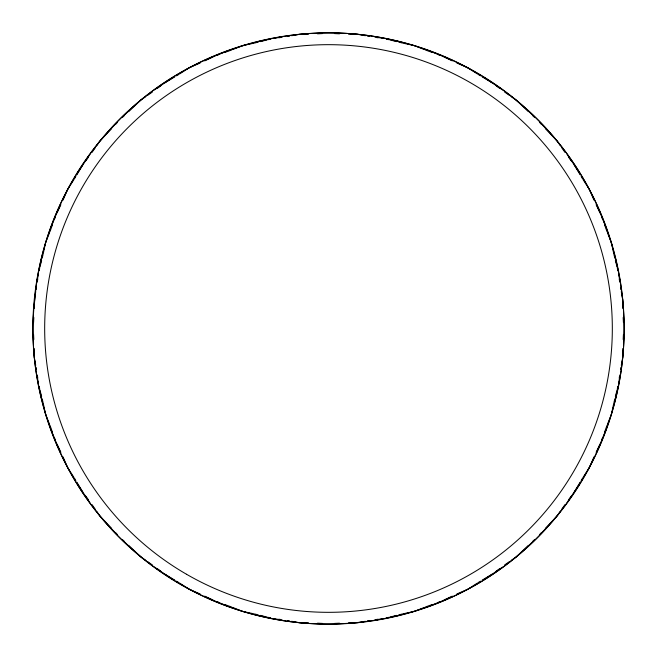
<?xml version="1.0" encoding="UTF-8"?>
<svg xmlns="http://www.w3.org/2000/svg" width="657" height="657" viewBox="0 0 657 657"><rect width="100%" height="100%" fill="white"/><g stroke="black" fill="none" stroke-linecap="round" stroke-linejoin="round"><path stroke-width="0.99" d="M33.367 322.505L33.441 316.51M34.164 308.511C38.081 228.061 79.086 151.077 140.943 99.963C200.902 50.778 280.301 26.691 357.482 34.271C434.655 41.9 507.828 81.008 557.037 140.943C606.222 200.902 630.309 280.301 622.729 357.482C614.32 444.387 565.439 525.937 492.758 574.325C428.257 617.391 346.888 633.578 270.824 618.467C194.768 603.315 125.783 557.226 82.675 492.758C44.011 434.137 25.672 361.416 35.733 291.659M622.836 348.489L622.729 357.482L621.267 365.341M623.559 340.49L623.633 334.495M33.581 322.505L33.827 317.512M623.173 339.488L623.419 334.495M37.498 280.802L37.786 278.823M619.214 378.177L619.502 376.198M36.767 282.699L38.418 273.854M36.102 289.696L36.464 287.733M620.537 369.267L620.898 367.304M618.582 383.146L620.233 374.301M41.448 259.178L38.96 270.906L39.691 267.999M43.305 253.43L45.579 242.679L49.661 232.471M613.695 403.57L611.421 414.321L607.339 424.529M615.552 397.822L618.04 386.094L617.309 389.001M40.176 266.052L41.637 260.229M42.122 258.291L43.099 254.407M613.901 402.593L614.878 398.709M615.363 396.771L616.824 390.948M50.031 231.543L52.388 224.949M54.416 219.298L55.426 216.473L51.312 226.665M602.584 437.702L601.574 440.527L605.688 430.335M604.612 432.051L606.969 425.457M55.763 215.529L60.485 204.508M63.031 200.155L67.761 189.134L73.756 179.919M593.969 456.845L589.239 467.866L583.244 477.081M596.515 452.492L601.237 441.471M57.044 212.819L60.896 204.672M596.104 452.328L599.956 444.181M74.298 179.082L75.842 176.503M76.869 174.787L83.045 164.488L76.508 174.54M580.131 482.213L573.955 492.512L580.492 482.46M581.158 480.497L582.702 477.918M83.611 163.667L89.828 154.6M95.437 147.529L91.98 152.44M96.563 145.887L99.963 140.943L111.69 128.649M560.437 511.113L557.037 516.057L545.31 528.351M561.563 509.471L565.02 504.56M567.172 502.4L573.389 493.333M85.426 161.277L88.408 157.261M568.592 499.739L571.574 495.723M115.722 124.206L117.069 122.719M539.931 534.281L541.278 532.794M111.378 128.337L116.962 122.613M540.038 534.387L545.622 528.663M122.613 116.962L128.337 111.378M528.663 545.622L534.387 540.038M122.719 117.069L124.206 115.722M128.649 111.69L140.943 99.963L145.887 96.571M528.351 545.31L516.057 557.037L511.113 560.429M532.794 541.278L534.281 539.931M152.44 91.98L147.529 95.437M157.261 88.408L161.277 85.426M495.723 571.574L499.739 568.592M504.56 565.02L509.471 561.563M154.6 89.828L163.667 83.611M493.333 573.389L502.4 567.172M174.54 76.508L164.488 83.045L174.787 76.869M179.919 73.756L189.134 67.761L200.155 63.031M477.081 583.244L467.866 589.239L456.845 593.969M482.46 580.492L492.512 573.955L482.213 580.131M176.503 75.842L179.082 74.298M477.918 582.702L480.497 581.158M204.672 60.896L212.819 57.044M444.181 599.956L452.328 596.104M204.508 60.485L215.529 55.763M441.471 601.237L452.492 596.515M226.665 51.312L216.457 55.393L219.298 54.416M232.471 49.661L242.679 45.579L253.43 43.305M424.529 607.339L414.321 611.421L403.57 613.695M430.335 605.688L440.543 601.607L437.702 602.584M224.949 52.388L231.543 50.031M425.457 606.969L432.051 604.612M254.407 43.099L258.291 42.122M260.229 41.637L266.052 40.176M267.999 39.691L270.906 38.96L259.178 41.448M389.001 617.309L386.094 618.04L397.822 615.552M390.948 616.824L396.771 615.363M398.709 614.878L402.593 613.901M273.854 38.418L282.699 36.767M287.733 36.464L289.696 36.102M291.659 35.733L299.518 34.271L308.511 34.164M365.341 621.267L357.482 622.729L348.489 622.836M367.304 620.898L369.267 620.537M374.301 620.233L383.146 618.582M278.823 37.786L280.802 37.498M376.198 619.502L378.177 619.214M317.512 33.827L322.505 33.581M334.495 623.419L339.488 623.173M316.51 33.441L322.505 33.367M334.495 623.633L340.49 623.559M334.495 33.367L340.49 33.441M348.489 34.164L357.482 34.271L365.341 35.733M308.511 622.836L299.518 622.729L291.659 621.267M316.51 623.559L322.505 623.633M334.495 33.581L339.488 33.827M317.512 623.173L322.505 623.419M376.198 37.498L378.177 37.786M278.823 619.214L280.802 619.502M374.301 36.767L383.146 38.418M367.304 36.102L369.267 36.464M287.733 620.537L289.696 620.898M273.854 618.582L282.699 620.233M397.822 41.448L386.094 38.96L389.001 39.691M403.57 43.305L414.321 45.579L424.529 49.661M253.43 613.695L242.679 611.421L232.471 607.339M259.178 615.552L270.906 618.04L267.999 617.309M390.948 40.176L396.771 41.637M398.709 42.122L402.593 43.099M254.407 613.901L258.291 614.878M260.229 615.363L266.052 616.824M425.457 50.031L432.051 52.388M437.702 54.416L440.527 55.426L430.335 51.312M219.298 602.584L216.473 601.574L226.665 605.688M224.949 604.612L231.543 606.969M441.471 55.763L452.492 60.485M456.845 63.031L467.866 67.761L477.081 73.756M200.155 593.969L189.134 589.239L179.919 583.244M204.508 596.515L215.529 601.237M444.181 57.044L452.328 60.896M204.672 596.104L212.819 599.956M477.918 74.298L480.497 75.842M482.213 76.869L492.512 83.045L482.46 76.508M174.787 580.131L164.488 573.955L174.54 580.492M176.503 581.158L179.082 582.702M493.333 83.611L502.4 89.828M509.471 95.437L504.56 91.98M511.113 96.563L516.057 99.963L528.351 111.69M145.887 560.437L140.943 557.037L128.649 545.31M147.529 561.563L152.44 565.02M154.6 567.172L163.667 573.389M495.723 85.426L499.739 88.408M157.261 568.592L161.277 571.574M532.794 115.722L534.281 117.069M122.719 539.931L124.206 541.278M528.663 111.378L534.387 116.962M122.613 540.038L128.337 545.622M540.038 122.613L545.622 128.337M111.378 528.663L116.962 534.387M539.931 122.719L541.278 124.206M545.31 128.649L557.037 140.943L560.429 145.887M111.69 528.351L99.963 516.057L96.571 511.113M115.722 532.794L117.069 534.281M565.02 152.44L561.563 147.529M568.592 157.261L571.574 161.277M85.426 495.723L88.408 499.739M91.98 504.56L95.437 509.471M567.172 154.6L573.389 163.667M83.611 493.333L89.828 502.4M580.492 174.54L573.955 164.488L580.131 174.787M583.244 179.919L589.239 189.134L593.969 200.155M73.756 477.081L67.761 467.866L63.031 456.845M76.508 482.46L83.045 492.512L76.869 482.213M581.158 176.503L582.702 179.082M74.298 477.918L75.842 480.497M596.104 204.672L599.956 212.819M57.044 444.181L60.896 452.328M596.515 204.508L601.237 215.529M55.763 441.471L60.485 452.492M605.688 226.665L601.607 216.457L602.584 219.298M607.339 232.471L611.421 242.679L613.695 253.43M49.661 424.529L45.579 414.321L43.305 403.57M51.312 430.335L55.393 440.543L54.416 437.702M604.612 224.949L606.969 231.543M50.031 425.457L52.388 432.051M613.901 254.407L614.878 258.291M615.363 260.229L616.824 266.052M617.309 267.999L618.04 270.906L615.552 259.178M39.691 389.001L38.96 386.094L41.448 397.822M40.176 390.948L41.637 396.771M42.122 398.709L43.099 402.593M618.582 273.854L620.233 282.699M620.537 287.733L620.898 289.696M621.267 291.659L622.729 299.518L622.836 308.511M35.733 365.341L34.271 357.482L34.164 348.489M36.102 367.304L36.464 369.267M36.767 374.301L38.418 383.146M619.214 278.823L619.502 280.802M37.498 376.198L37.786 378.177M623.173 317.512L623.419 322.505M33.581 334.495L33.827 339.488M623.559 316.51L623.633 322.505M33.367 334.495L33.441 340.49M180.675 584.541A295.65 295.65 0 0 0 624.15 328.5A295.65 295.65 0 0 0 180.675 72.459A295.65 295.65 0 0 0 180.675 584.541M186.588 574.3A283.824 283.824 0 0 0 612.324 328.5A283.824 283.824 0 0 0 186.588 82.7A283.824 283.824 0 0 0 186.588 574.3"/></g></svg>
